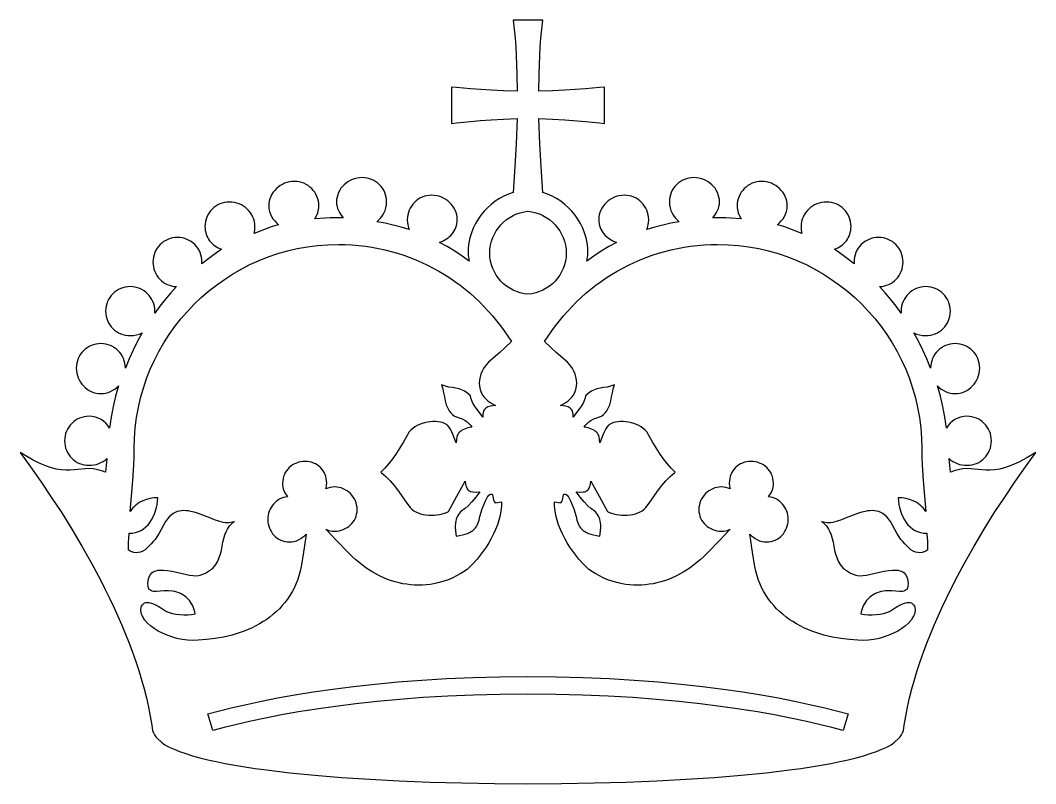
# Model space of a CAD drawing. Header units: millimetres. Extents: x 0 to 2.22, y 0.26 to 1.93.
import ezdxf

# ---------------------------------------------------------------- set-up
doc = ezdxf.new("R2010")
doc.units = ezdxf.units.MM

msp = doc.modelspace()

# ---------------------------------------------------------------- linework, layer by layer
at = {"flags": 128}
for points in [[(1.078819, 1.934028), (1.081034, 1.914787), (1.082863, 1.895333), (1.084339, 1.875755), (1.085493, 1.856144), (1.086956, 1.817182), (1.0875, 1.779167), (1.057657, 1.780086), (1.030348, 1.781319), (0.985023, 1.784193), (0.954913, 1.786724), (0.943403, 1.787847), (0.943403, 1.708333), (0.954977, 1.70976), (0.985195, 1.712954), (1.006197, 1.71478), (1.030541, 1.716528), (1.057789, 1.718025), (1.0875, 1.719097), (1.085335, 1.664123), (1.082576, 1.614056), (1.078819, 1.557639), (1.06837, 1.553887), (1.058298, 1.549348), (1.048645, 1.544061), (1.039451, 1.538065), (1.030758, 1.531397), (1.022606, 1.524095), (1.015037, 1.516198), (1.00809, 1.507745), (1.001808, 1.498772), (0.996231, 1.48932), (0.991399, 1.479424), (0.987355, 1.469125), (0.984138, 1.45846), (0.981789, 1.447468), (0.98035, 1.436186), (0.979861, 1.424653), (0.980137, 1.420255), (0.9808, 1.415894), (0.982292, 1.407292), (0.966671, 1.41835), (0.950786, 1.428997), (0.934508, 1.439034), (0.917708, 1.448264), (0.925637, 1.451453), (0.932947, 1.45563), (0.936328, 1.458067), (0.939504, 1.460726), (0.942457, 1.463597), (0.945172, 1.466672), (0.94763, 1.469942), (0.949816, 1.473398), (0.951711, 1.477033), (0.9533, 1.480836), (0.954565, 1.4848), (0.95549, 1.488916), (0.956057, 1.493176), (0.95625, 1.497569), (0.955949, 1.503083), (0.95507, 1.508435), (0.953644, 1.513599), (0.951705, 1.518547), (0.949285, 1.523253), (0.946417, 1.52769), (0.943135, 1.531832), (0.93947, 1.535651), (0.935457, 1.539121), (0.931127, 1.542215), (0.926514, 1.544907), (0.92165, 1.547169), (0.916569, 1.548975), (0.911303, 1.550298), (0.905885, 1.551112), (0.900347, 1.551389), (0.894837, 1.551112), (0.889496, 1.550298), (0.88435, 1.548975), (0.879424, 1.547169), (0.874744, 1.544907), (0.870336, 1.542215), (0.866226, 1.539121), (0.862439, 1.535651), (0.859002, 1.531832), (0.855939, 1.52769), (0.853276, 1.523253), (0.851041, 1.518547), (0.849257, 1.513599), (0.847951, 1.508435), (0.847148, 1.503083), (0.846875, 1.497569), (0.847145, 1.491969), (0.847943, 1.486425), (0.849248, 1.481071), (0.851042, 1.476042), (0.833671, 1.481448), (0.816141, 1.486009), (0.798352, 1.489926), (0.780208, 1.493403), (0.78485, 1.497518), (0.789033, 1.502046), (0.792708, 1.506961), (0.795826, 1.512238), (0.798338, 1.517851), (0.800193, 1.523776), (0.801342, 1.529987), (0.801736, 1.536458), (0.801459, 1.541968), (0.800645, 1.547309), (0.799322, 1.552456), (0.797516, 1.557382), (0.795254, 1.562061), (0.792563, 1.566469), (0.789468, 1.57058), (0.785998, 1.574366), (0.782179, 1.577804), (0.778038, 1.580867), (0.7736, 1.583529), (0.768894, 1.585765), (0.763946, 1.587549), (0.758783, 1.588855), (0.753431, 1.589657), (0.747917, 1.589931), (0.742379, 1.589657), (0.736961, 1.588855), (0.731695, 1.587549), (0.726613, 1.585765), (0.72175, 1.583529), (0.717137, 1.580867), (0.712807, 1.577804), (0.708793, 1.574366), (0.705129, 1.57058), (0.701847, 1.566469), (0.698979, 1.562061), (0.696559, 1.557382), (0.69462, 1.552456), (0.693194, 1.547309), (0.692314, 1.541968), (0.692014, 1.536458), (0.692313, 1.531576), (0.693171, 1.526872), (0.694533, 1.522342), (0.696344, 1.517979), (0.698546, 1.513778), (0.701084, 1.509732), (0.706944, 1.502083), (0.689931, 1.502083), (0.678378, 1.501905), (0.667174, 1.501405), (0.644792, 1.499653), (0.648246, 1.506039), (0.650997, 1.512913), (0.652815, 1.520188), (0.653303, 1.523949), (0.653472, 1.527778), (0.653195, 1.533292), (0.652382, 1.538644), (0.651058, 1.543807), (0.649252, 1.548755), (0.64699, 1.553461), (0.644299, 1.557899), (0.641204, 1.56204), (0.637734, 1.565859), (0.633915, 1.569329), (0.629774, 1.572424), (0.625336, 1.575115), (0.62063, 1.577377), (0.615682, 1.579183), (0.610519, 1.580507), (0.605167, 1.58132), (0.599653, 1.581597), (0.594115, 1.58132), (0.588697, 1.580507), (0.583431, 1.579183), (0.57835, 1.577377), (0.573486, 1.575115), (0.568873, 1.572424), (0.564543, 1.569329), (0.56053, 1.565859), (0.556865, 1.56204), (0.553583, 1.557899), (0.550715, 1.553461), (0.548295, 1.548755), (0.546356, 1.543807), (0.54493, 1.538644), (0.544051, 1.533292), (0.54375, 1.527778), (0.544167, 1.521639), (0.545372, 1.515733), (0.547295, 1.510089), (0.549868, 1.504734), (0.553022, 1.4997), (0.556688, 1.495014), (0.560796, 1.490706), (0.565278, 1.486806), (0.551554, 1.482724), (0.537988, 1.478028), (0.511458, 1.467708), (0.513042, 1.475007), (0.513542, 1.482639), (0.513241, 1.488153), (0.512362, 1.493505), (0.510936, 1.498668), (0.508996, 1.503617), (0.506576, 1.508323), (0.503709, 1.51276), (0.500427, 1.516901), (0.496762, 1.52072), (0.492749, 1.524191), (0.488419, 1.527285), (0.483806, 1.529976), (0.478942, 1.532238), (0.473861, 1.534045), (0.468594, 1.535368), (0.463176, 1.536181), (0.457639, 1.536458), (0.452129, 1.536181), (0.446788, 1.535368), (0.441641, 1.534045), (0.436715, 1.532238), (0.432036, 1.529976), (0.427628, 1.527285), (0.423518, 1.524191), (0.419731, 1.52072), (0.416293, 1.516901), (0.41323, 1.51276), (0.410568, 1.508323), (0.408332, 1.503617), (0.406548, 1.498668), (0.405242, 1.493505), (0.40444, 1.488153), (0.404167, 1.482639), (0.404342, 1.478241), (0.404859, 1.473971), (0.405705, 1.469838), (0.406867, 1.465851), (0.408331, 1.462022), (0.410085, 1.458358), (0.412114, 1.45487), (0.414406, 1.451568), (0.416948, 1.448461), (0.419727, 1.445558), (0.422728, 1.44287), (0.42594, 1.440406), (0.429349, 1.438177), (0.432941, 1.43619), (0.436705, 1.434457), (0.440625, 1.432986), (0.429442, 1.425577), (0.418665, 1.417618), (0.397569, 1.401042), (0.397569, 1.405208), (0.397292, 1.410722), (0.396479, 1.416074), (0.395156, 1.421238), (0.39335, 1.426186), (0.391087, 1.430892), (0.388396, 1.435329), (0.385302, 1.439471), (0.381832, 1.44329), (0.378012, 1.44676), (0.373871, 1.449854), (0.369434, 1.452546), (0.364728, 1.454808), (0.35978, 1.456614), (0.354616, 1.457937), (0.349264, 1.458751), (0.34375, 1.459028), (0.33824, 1.458751), (0.332899, 1.457937), (0.327753, 1.456614), (0.322827, 1.454808), (0.318147, 1.452546), (0.313739, 1.449854), (0.309629, 1.44676), (0.305842, 1.44329), (0.302404, 1.439471), (0.299341, 1.435329), (0.296679, 1.430892), (0.294443, 1.426186), (0.29266, 1.421238), (0.291353, 1.416074), (0.290551, 1.410722), (0.290278, 1.405208), (0.290539, 1.399826), (0.291305, 1.394595), (0.292553, 1.389542), (0.294258, 1.384692), (0.296397, 1.380068), (0.298946, 1.375698), (0.30188, 1.371605), (0.305175, 1.367814), (0.308808, 1.364351), (0.312754, 1.361241), (0.31699, 1.358509), (0.321491, 1.356179), (0.326233, 1.354277), (0.331192, 1.352828), (0.336345, 1.351857), (0.341667, 1.351389), (0.329083, 1.337577), (0.317071, 1.323328), (0.305551, 1.308613), (0.294444, 1.293403), (0.294444, 1.297917), (0.294167, 1.303427), (0.293354, 1.308768), (0.292031, 1.313914), (0.290225, 1.31884), (0.287962, 1.32352), (0.285271, 1.327928), (0.282177, 1.332038), (0.278707, 1.335825), (0.274887, 1.339262), (0.270746, 1.342325), (0.266309, 1.344987), (0.261603, 1.347223), (0.256655, 1.349007), (0.251491, 1.350313), (0.246139, 1.351116), (0.240625, 1.351389), (0.235111, 1.351116), (0.229759, 1.350313), (0.224595, 1.349007), (0.219647, 1.347223), (0.214941, 1.344987), (0.210504, 1.342325), (0.206363, 1.339262), (0.202543, 1.335825), (0.199073, 1.332038), (0.195979, 1.327928), (0.193288, 1.32352), (0.191025, 1.31884), (0.189219, 1.313914), (0.187896, 1.308768), (0.187083, 1.303427), (0.186806, 1.297917), (0.187083, 1.292403), (0.187896, 1.287051), (0.189219, 1.281887), (0.191025, 1.276939), (0.193288, 1.272233), (0.195979, 1.267796), (0.199073, 1.263654), (0.202543, 1.259835), (0.206363, 1.256365), (0.210504, 1.253271), (0.214941, 1.250579), (0.219647, 1.248317), (0.224595, 1.246511), (0.229759, 1.245188), (0.235111, 1.244374), (0.240625, 1.244097), (0.247516, 1.244505), (0.254266, 1.245707), (0.260705, 1.247666), (0.266667, 1.250347), (0.256385, 1.231692), (0.246858, 1.212707), (0.238034, 1.193271), (0.229861, 1.173264), (0.229588, 1.178774), (0.228785, 1.184115), (0.227479, 1.189261), (0.225696, 1.194187), (0.22346, 1.198867), (0.220797, 1.203275), (0.217735, 1.207385), (0.214297, 1.211172), (0.21051, 1.21461), (0.2064, 1.217672), (0.201992, 1.220335), (0.197312, 1.222571), (0.192386, 1.224354), (0.18724, 1.22566), (0.181899, 1.226463), (0.176389, 1.226736), (0.170875, 1.226463), (0.165523, 1.22566), (0.160359, 1.224354), (0.155411, 1.222571), (0.150705, 1.220335), (0.146268, 1.217672), (0.142126, 1.21461), (0.138307, 1.211172), (0.134837, 1.207385), (0.131743, 1.203275), (0.129051, 1.198867), (0.126789, 1.194187), (0.124983, 1.189261), (0.12366, 1.184115), (0.122847, 1.178774), (0.122569, 1.173264), (0.122847, 1.167727), (0.12366, 1.162308), (0.124983, 1.157042), (0.126789, 1.151961), (0.129051, 1.147097), (0.131743, 1.142484), (0.134837, 1.138154), (0.138307, 1.134141), (0.142126, 1.130476), (0.146268, 1.127194), (0.150705, 1.124326), (0.155411, 1.121906), (0.160359, 1.119967), (0.165523, 1.118541), (0.170875, 1.117662), (0.176389, 1.117361), (0.181922, 1.117672), (0.187327, 1.118578), (0.192567, 1.120042), (0.197602, 1.122024), (0.202395, 1.124487), (0.206906, 1.127392), (0.211098, 1.130701), (0.214931, 1.134375), (0.208658, 1.111817), (0.203427, 1.088908), (0.199087, 1.065643), (0.195486, 1.042014), (0.191643, 1.047548), (0.187203, 1.052538), (0.182207, 1.056925), (0.176698, 1.060648), (0.170716, 1.063647), (0.164303, 1.065863), (0.157499, 1.067237), (0.150347, 1.067708), (0.144837, 1.067435), (0.139496, 1.066633), (0.13435, 1.065327), (0.129424, 1.063543), (0.124744, 1.061307), (0.120336, 1.058645), (0.116226, 1.055582), (0.112439, 1.052144), (0.109002, 1.048357), (0.105939, 1.044247), (0.103276, 1.039839), (0.101041, 1.03516), (0.099257, 1.030234), (0.097951, 1.025087), (0.097148, 1.019746), (0.096875, 1.014236), (0.097148, 1.008722), (0.097951, 1.00337), (0.099257, 0.998207), (0.101041, 0.993258), (0.103276, 0.988552), (0.105939, 0.984115), (0.109002, 0.979974), (0.112439, 0.976155), (0.116226, 0.972684), (0.120336, 0.96959), (0.124744, 0.966899), (0.129424, 0.964637), (0.13435, 0.96283), (0.139496, 0.961507), (0.144837, 0.960694), (0.150347, 0.960417), (0.155895, 0.96066), (0.16134, 0.961384), (0.166635, 0.962581), (0.171734, 0.964241), (0.176591, 0.966357), (0.181158, 0.968919), (0.185388, 0.971918), (0.189236, 0.975347), (0.188026, 0.960035), (0.186806, 0.945139), (0.183748, 0.946448), (0.180556, 0.947569), (0.169989, 0.950701), (0.160307, 0.952458), (0.151298, 0.953118), (0.142754, 0.952958), (0.126217, 0.951291), (0.117805, 0.950339), (0.109017, 0.949679), (0.099644, 0.949587), (0.089475, 0.950342), (0.078301, 0.95222), (0.065911, 0.955501), (0.059195, 0.957754), (0.052096, 0.960461), (0.044588, 0.963658), (0.036646, 0.967378), (0.028242, 0.971658), (0.01935, 0.97653), (0, 0.988194), (0.022464, 0.95709), (0.045156, 0.924662), (0.0679, 0.891018), (0.090517, 0.856266), (0.112833, 0.820513), (0.134669, 0.783867), (0.15585, 0.746436), (0.1762, 0.708328), (0.186007, 0.689054), (0.19554, 0.669651), (0.204777, 0.650132), (0.213696, 0.630511), (0.222274, 0.610802), (0.230489, 0.591018), (0.23832, 0.571172), (0.245744, 0.551278), (0.25274, 0.53135), (0.259284, 0.511401), (0.265356, 0.491443), (0.270932, 0.471492), (0.275992, 0.45156), (0.280512, 0.43166), (0.284471, 0.411807), (0.287847, 0.392014), (0.288294, 0.385864), (0.289493, 0.380391), (0.291377, 0.375465), (0.293878, 0.370957), (0.296928, 0.366737), (0.300457, 0.362676), (0.308681, 0.354514), (0.316473, 0.349255), (0.325733, 0.344133), (0.336425, 0.339149), (0.348514, 0.334306), (0.361964, 0.329607), (0.376742, 0.325051), (0.39281, 0.320643), (0.410135, 0.316383), (0.42868, 0.312274), (0.448411, 0.308317), (0.469292, 0.304515), (0.491288, 0.30087), (0.514364, 0.297383), (0.538485, 0.294057), (0.589719, 0.287894), (0.644708, 0.282397), (0.703172, 0.277582), (0.764827, 0.273464), (0.829391, 0.270059), (0.896584, 0.267383), (0.966123, 0.265452), (1.037726, 0.264282), (1.111111, 0.263889), (1.184496, 0.264282), (1.256099, 0.265452), (1.325638, 0.267383), (1.392831, 0.270059), (1.457396, 0.273464), (1.519051, 0.277582), (1.577514, 0.282397), (1.632503, 0.287894), (1.683738, 0.294057), (1.707858, 0.297383), (1.730934, 0.30087), (1.75293, 0.304515), (1.773812, 0.308317), (1.793542, 0.312274), (1.812088, 0.316383), (1.829412, 0.320643), (1.845481, 0.325051), (1.860258, 0.329607), (1.873709, 0.334306), (1.885798, 0.339149), (1.89649, 0.344133), (1.905749, 0.349255), (1.913542, 0.354514), (1.921766, 0.362676), (1.925295, 0.366737), (1.928344, 0.370957), (1.930845, 0.375465), (1.932729, 0.380391), (1.933929, 0.385864), (1.934375, 0.392014), (1.937751, 0.411807), (1.94171, 0.43166), (1.94623, 0.45156), (1.95129, 0.471492), (1.956867, 0.491443), (1.962938, 0.511401), (1.969483, 0.53135), (1.976478, 0.551278), (1.983902, 0.571172), (1.991733, 0.591018), (1.999949, 0.610802), (2.008527, 0.630511), (2.017445, 0.650132), (2.026682, 0.669651), (2.046023, 0.708328), (2.066372, 0.746436), (2.087553, 0.783867), (2.10939, 0.820513), (2.131705, 0.856266), (2.154323, 0.891018), (2.177066, 0.924662), (2.199758, 0.95709), (2.222222, 0.988194), (2.202872, 0.97653), (2.185576, 0.967378), (2.170126, 0.960461), (2.156311, 0.955501), (2.143921, 0.95222), (2.132747, 0.950342), (2.122578, 0.949587), (2.113205, 0.949679), (2.096005, 0.951291), (2.087759, 0.952257), (2.079468, 0.952958), (2.070924, 0.953118), (2.061915, 0.952458), (2.052233, 0.950701), (2.047073, 0.949324), (2.041667, 0.947569), (2.038474, 0.946448), (2.035417, 0.945139), (2.034196, 0.960035), (2.032986, 0.975347), (2.036834, 0.971918), (2.041064, 0.968919), (2.045631, 0.966357), (2.050488, 0.964241), (2.055587, 0.962581), (2.060883, 0.961384), (2.066327, 0.96066), (2.071875, 0.960417), (2.077385, 0.960694), (2.082726, 0.961507), (2.087872, 0.96283), (2.092798, 0.964637), (2.097478, 0.966899), (2.101886, 0.96959), (2.105996, 0.972684), (2.109783, 0.976155), (2.113221, 0.979974), (2.116284, 0.984115), (2.118946, 0.988552), (2.121182, 0.993258), (2.122965, 0.998207), (2.124272, 1.00337), (2.125074, 1.008722), (2.125347, 1.014236), (2.125074, 1.019746), (2.124272, 1.025087), (2.122965, 1.030234), (2.121182, 1.03516), (2.118946, 1.039839), (2.116284, 1.044247), (2.113221, 1.048357), (2.109783, 1.052144), (2.105996, 1.055582), (2.101886, 1.058645), (2.097478, 1.061307), (2.092798, 1.063543), (2.087872, 1.065327), (2.082726, 1.066633), (2.077385, 1.067435), (2.071875, 1.067708), (2.064723, 1.067237), (2.05792, 1.065863), (2.051506, 1.063647), (2.045524, 1.060648), (2.040015, 1.056925), (2.03502, 1.052538), (2.030579, 1.047548), (2.026736, 1.042014), (2.023135, 1.065643), (2.018795, 1.088908), (2.013564, 1.111817), (2.007292, 1.134375), (2.011124, 1.130701), (2.015316, 1.127392), (2.019827, 1.124487), (2.02462, 1.122024), (2.029655, 1.120042), (2.034895, 1.118578), (2.040301, 1.117672), (2.045833, 1.117361), (2.051347, 1.117662), (2.056699, 1.118541), (2.061863, 1.119967), (2.066811, 1.121906), (2.071517, 1.124326), (2.075954, 1.127194), (2.080096, 1.130476), (2.083915, 1.134141), (2.087385, 1.138154), (2.090479, 1.142484), (2.093171, 1.147097), (2.095433, 1.151961), (2.097239, 1.157042), (2.098562, 1.162308), (2.099376, 1.167727), (2.099653, 1.173264), (2.099376, 1.178774), (2.098562, 1.184115), (2.097239, 1.189261), (2.095433, 1.194187), (2.093171, 1.198867), (2.090479, 1.203275), (2.087385, 1.207385), (2.083915, 1.211172), (2.080096, 1.21461), (2.075954, 1.217672), (2.071517, 1.220335), (2.066811, 1.222571), (2.061863, 1.224354), (2.056699, 1.22566), (2.051347, 1.226463), (2.045833, 1.226736), (2.040323, 1.226463), (2.034982, 1.22566), (2.029836, 1.224354), (2.02491, 1.222571), (2.02023, 1.220335), (2.015822, 1.217672), (2.011712, 1.21461), (2.007925, 1.211172), (2.004488, 1.207385), (2.001425, 1.203275), (1.998763, 1.198867), (1.996527, 1.194187), (1.994743, 1.189261), (1.993437, 1.184115), (1.992634, 1.178774), (1.992361, 1.173264), (1.984188, 1.193271), (1.975365, 1.212707), (1.965838, 1.231692), (1.955556, 1.250347), (1.961517, 1.247666), (1.967957, 1.245707), (1.974706, 1.244505), (1.981597, 1.244097), (1.987111, 1.244374), (1.992463, 1.245188), (1.997627, 1.246511), (2.002575, 1.248317), (2.007281, 1.250579), (2.011718, 1.253271), (2.01586, 1.256365), (2.019679, 1.259835), (2.023149, 1.263654), (2.026243, 1.267796), (2.028935, 1.272233), (2.031197, 1.276939), (2.033003, 1.281887), (2.034326, 1.287051), (2.03514, 1.292403), (2.035417, 1.297917), (2.03514, 1.303427), (2.034326, 1.308768), (2.033003, 1.313914), (2.031197, 1.31884), (2.028935, 1.32352), (2.026243, 1.327928), (2.023149, 1.332038), (2.019679, 1.335825), (2.01586, 1.339262), (2.011718, 1.342325), (2.007281, 1.344987), (2.002575, 1.347223), (1.997627, 1.349007), (1.992463, 1.350313), (1.987111, 1.351116), (1.981597, 1.351389), (1.976083, 1.351116), (1.970731, 1.350313), (1.965568, 1.349007), (1.96062, 1.347223), (1.955914, 1.344987), (1.951476, 1.342325), (1.947335, 1.339262), (1.943516, 1.335825), (1.940046, 1.332038), (1.936951, 1.327928), (1.93426, 1.32352), (1.931998, 1.31884), (1.930192, 1.313914), (1.928868, 1.308768), (1.928055, 1.303427), (1.927778, 1.297917), (1.927778, 1.293403), (1.916671, 1.308613), (1.905151, 1.323328), (1.893139, 1.337577), (1.880556, 1.351389), (1.885877, 1.351857), (1.89103, 1.352828), (1.895989, 1.354277), (1.900732, 1.356179), (1.905232, 1.358509), (1.909468, 1.361241), (1.913414, 1.364351), (1.917047, 1.367814), (1.920342, 1.371605), (1.923276, 1.375698), (1.925825, 1.380068), (1.927964, 1.384692), (1.929669, 1.389542), (1.930917, 1.394595), (1.931684, 1.399826), (1.931944, 1.405208), (1.931671, 1.410722), (1.930869, 1.416074), (1.929563, 1.421238), (1.927779, 1.426186), (1.925543, 1.430892), (1.922881, 1.435329), (1.919818, 1.439471), (1.91638, 1.44329), (1.912593, 1.44676), (1.908483, 1.449854), (1.904075, 1.452546), (1.899396, 1.454808), (1.89447, 1.456614), (1.889323, 1.457937), (1.883982, 1.458751), (1.878472, 1.459028), (1.872958, 1.458751), (1.867606, 1.457937), (1.862443, 1.456614), (1.857495, 1.454808), (1.852789, 1.452546), (1.848351, 1.449854), (1.84421, 1.44676), (1.840391, 1.44329), (1.836921, 1.439471), (1.833826, 1.435329), (1.831135, 1.430892), (1.828873, 1.426186), (1.827067, 1.421238), (1.825743, 1.416074), (1.82493, 1.410722), (1.824653, 1.405208), (1.824653, 1.401042), (1.803557, 1.417618), (1.79278, 1.425577), (1.781597, 1.432986), (1.785518, 1.434457), (1.789281, 1.43619), (1.792873, 1.438177), (1.796282, 1.440406), (1.799494, 1.44287), (1.802496, 1.445558), (1.805274, 1.448461), (1.807816, 1.451568), (1.810108, 1.45487), (1.812138, 1.458358), (1.813891, 1.462022), (1.815355, 1.465851), (1.816517, 1.469838), (1.817363, 1.473971), (1.81788, 1.478241), (1.818056, 1.482639), (1.817782, 1.488153), (1.81698, 1.493505), (1.815674, 1.498668), (1.81389, 1.503617), (1.811654, 1.508323), (1.808992, 1.51276), (1.805929, 1.516901), (1.802491, 1.52072), (1.798705, 1.524191), (1.794594, 1.527285), (1.790186, 1.529976), (1.785507, 1.532238), (1.780581, 1.534045), (1.775434, 1.535368), (1.770093, 1.536181), (1.764583, 1.536458), (1.759046, 1.536181), (1.753628, 1.535368), (1.748362, 1.534045), (1.74328, 1.532238), (1.738416, 1.529976), (1.733803, 1.527285), (1.729474, 1.524191), (1.72546, 1.52072), (1.721796, 1.516901), (1.718513, 1.51276), (1.715646, 1.508323), (1.713226, 1.503617), (1.711287, 1.498668), (1.709861, 1.493505), (1.708981, 1.488153), (1.708681, 1.482639), (1.709181, 1.475007), (1.709829, 1.471303), (1.710764, 1.467708), (1.684234, 1.478028), (1.670668, 1.482724), (1.656944, 1.486806), (1.661426, 1.490706), (1.665535, 1.495014), (1.6692, 1.4997), (1.672354, 1.504734), (1.674927, 1.510089), (1.676851, 1.515733), (1.678055, 1.521639), (1.678472, 1.527778), (1.678172, 1.533292), (1.677292, 1.538644), (1.675866, 1.543807), (1.673927, 1.548755), (1.671507, 1.553461), (1.668639, 1.557899), (1.665357, 1.56204), (1.661693, 1.565859), (1.657679, 1.569329), (1.653349, 1.572424), (1.648736, 1.575115), (1.643873, 1.577377), (1.638791, 1.579183), (1.633525, 1.580507), (1.628107, 1.58132), (1.622569, 1.581597), (1.617056, 1.58132), (1.611703, 1.580507), (1.60654, 1.579183), (1.601592, 1.577377), (1.596886, 1.575115), (1.592449, 1.572424), (1.588307, 1.569329), (1.584488, 1.565859), (1.581018, 1.56204), (1.577924, 1.557899), (1.575232, 1.553461), (1.57297, 1.548755), (1.571164, 1.543807), (1.569841, 1.538644), (1.569027, 1.533292), (1.56875, 1.527778), (1.568919, 1.523949), (1.569407, 1.520188), (1.571226, 1.512913), (1.573977, 1.506039), (1.577431, 1.499653), (1.555049, 1.501405), (1.543845, 1.501905), (1.532292, 1.502083), (1.515278, 1.502083), (1.521138, 1.509732), (1.523676, 1.513778), (1.525878, 1.517979), (1.527689, 1.522342), (1.529051, 1.526872), (1.52991, 1.531576), (1.530208, 1.536458), (1.529908, 1.541968), (1.529028, 1.547309), (1.527602, 1.552456), (1.525663, 1.557382), (1.523243, 1.562061), (1.520376, 1.566469), (1.517093, 1.57058), (1.513429, 1.574366), (1.509415, 1.577804), (1.505086, 1.580867), (1.500472, 1.583529), (1.495609, 1.585765), (1.490527, 1.587549), (1.485261, 1.588855), (1.479843, 1.589657), (1.474306, 1.589931), (1.468792, 1.589657), (1.46344, 1.588855), (1.458276, 1.587549), (1.453328, 1.585765), (1.448622, 1.583529), (1.444185, 1.580867), (1.440043, 1.577804), (1.436224, 1.574366), (1.432754, 1.57058), (1.42966, 1.566469), (1.426968, 1.562061), (1.424706, 1.557382), (1.4229, 1.552456), (1.421577, 1.547309), (1.420763, 1.541968), (1.420486, 1.536458), (1.42088, 1.529987), (1.42203, 1.523776), (1.423885, 1.517851), (1.426396, 1.512238), (1.429514, 1.506961), (1.433189, 1.502046), (1.437372, 1.497518), (1.442014, 1.493403), (1.42387, 1.489926), (1.406082, 1.486009), (1.388551, 1.481448), (1.371181, 1.476042), (1.372974, 1.481071), (1.37428, 1.486425), (1.375077, 1.491969), (1.375347, 1.497569), (1.375074, 1.503083), (1.374272, 1.508435), (1.372965, 1.513599), (1.371182, 1.518547), (1.368946, 1.523253), (1.366284, 1.52769), (1.363221, 1.531832), (1.359783, 1.535651), (1.355996, 1.539121), (1.351886, 1.542215), (1.347478, 1.544907), (1.342798, 1.547169), (1.337872, 1.548975), (1.332726, 1.550298), (1.327385, 1.551112), (1.321875, 1.551389), (1.316338, 1.551112), (1.310919, 1.550298), (1.305653, 1.548975), (1.300572, 1.547169), (1.295708, 1.544907), (1.291095, 1.542215), (1.286765, 1.539121), (1.282752, 1.535651), (1.279087, 1.531832), (1.275805, 1.52769), (1.272937, 1.523253), (1.270518, 1.518547), (1.268578, 1.513599), (1.267152, 1.508435), (1.266273, 1.503083), (1.265972, 1.497569), (1.266165, 1.493176), (1.266732, 1.488916), (1.267657, 1.4848), (1.268922, 1.480836), (1.270511, 1.477033), (1.272407, 1.473398), (1.274592, 1.469942), (1.27705, 1.466672), (1.279765, 1.463597), (1.282718, 1.460726), (1.289275, 1.45563), (1.296585, 1.451453), (1.304514, 1.448264), (1.287714, 1.439034), (1.271436, 1.428997), (1.255551, 1.41835), (1.239931, 1.407292), (1.241422, 1.415894), (1.242085, 1.420255), (1.242361, 1.424653), (1.241872, 1.436186), (1.240433, 1.447468), (1.238085, 1.45846), (1.234868, 1.469125), (1.230823, 1.479424), (1.225991, 1.48932), (1.220414, 1.498772), (1.214132, 1.507745), (1.207186, 1.516198), (1.199616, 1.524095), (1.191464, 1.531397), (1.182771, 1.538065), (1.173578, 1.544061), (1.163924, 1.549348), (1.153853, 1.553887), (1.143403, 1.557639), (1.139646, 1.614056), (1.136887, 1.664123), (1.134722, 1.719097), (1.164434, 1.718025), (1.191681, 1.716528), (1.237027, 1.712954), (1.267245, 1.70976), (1.278819, 1.708333), (1.278819, 1.787847), (1.26731, 1.786724), (1.237199, 1.784193), (1.191875, 1.781319), (1.164565, 1.780086), (1.134722, 1.779167), (1.135266, 1.817182), (1.136729, 1.856144), (1.137883, 1.875755), (1.139359, 1.895333), (1.141189, 1.914787), (1.143403, 1.934028), (1.111111, 1.934028), (1.078819, 1.934028)], [(1.111111, 1.516319), (1.119748, 1.515083), (1.128117, 1.513065), (1.136178, 1.510306), (1.143891, 1.506844), (1.151217, 1.502718), (1.158114, 1.497967), (1.164544, 1.49263), (1.170467, 1.486747), (1.175842, 1.480354), (1.18063, 1.473493), (1.184791, 1.466202), (1.188285, 1.458519), (1.191072, 1.450483), (1.193112, 1.442135), (1.194365, 1.433512), (1.194792, 1.424653), (1.194365, 1.415811), (1.193112, 1.407236), (1.191072, 1.398963), (1.188285, 1.391027), (1.184791, 1.383462), (1.18063, 1.376303), (1.175842, 1.369586), (1.170467, 1.363344), (1.164544, 1.357613), (1.158114, 1.352427), (1.151217, 1.347822), (1.143891, 1.343832), (1.136178, 1.340493), (1.128117, 1.337838), (1.119748, 1.335903), (1.111111, 1.334722), (1.102474, 1.335903), (1.094105, 1.337838), (1.086044, 1.340493), (1.078331, 1.343832), (1.071006, 1.347822), (1.064108, 1.352427), (1.057678, 1.357613), (1.051755, 1.363344), (1.04638, 1.369586), (1.041592, 1.376303), (1.037431, 1.383462), (1.033937, 1.391027), (1.03115, 1.398963), (1.02911, 1.407236), (1.027857, 1.415811), (1.027431, 1.424653), (1.027857, 1.433512), (1.02911, 1.442135), (1.03115, 1.450483), (1.033937, 1.458519), (1.037431, 1.466202), (1.041592, 1.473493), (1.04638, 1.480354), (1.051755, 1.486747), (1.057678, 1.49263), (1.064108, 1.497967), (1.071006, 1.502718), (1.078331, 1.506844), (1.086044, 1.510306), (1.094105, 1.513065), (1.102474, 1.515083), (1.111111, 1.516319)], [(0.696181, 1.44375), (0.711131, 1.4435), (0.725956, 1.442757), (0.740646, 1.441528), (0.755195, 1.439821), (0.769595, 1.437645), (0.783838, 1.435008), (0.797917, 1.431918), (0.811825, 1.428383), (0.825553, 1.424411), (0.839095, 1.42001), (0.852443, 1.415189), (0.86559, 1.409956), (0.878527, 1.404319), (0.891248, 1.398285), (0.903745, 1.391864), (0.91601, 1.385063), (0.928037, 1.37789), (0.939817, 1.370354), (0.951343, 1.362462), (0.962607, 1.354224), (0.973602, 1.345646), (0.984321, 1.336738), (0.994756, 1.327507), (1.004899, 1.317961), (1.014744, 1.308109), (1.024282, 1.297959), (1.033505, 1.287518), (1.042408, 1.276796), (1.050981, 1.2658), (1.059218, 1.254538), (1.067111, 1.243019), (1.074653, 1.23125), (1.061934, 1.219033), (1.049264, 1.207441), (1.025, 1.186111), (1.020942, 1.182064), (1.017127, 1.177361), (1.013646, 1.172089), (1.01059, 1.166335), (1.00805, 1.160186), (1.006118, 1.153728), (1.004885, 1.147049), (1.004441, 1.140236), (1.004879, 1.133375), (1.006289, 1.126554), (1.008762, 1.119859), (1.012391, 1.113377), (1.014666, 1.110243), (1.017265, 1.107195), (1.020198, 1.104244), (1.023477, 1.1014), (1.027113, 1.098675), (1.031118, 1.096079), (1.035502, 1.093624), (1.040278, 1.091319), (1.033816, 1.090635), (1.028116, 1.089609), (1.023216, 1.088053), (1.019158, 1.085774), (1.017457, 1.084305), (1.015982, 1.082583), (1.014738, 1.080585), (1.013729, 1.078288), (1.012961, 1.075667), (1.012439, 1.072699), (1.012153, 1.065625), (1.008518, 1.071196), (1.004803, 1.076037), (0.997384, 1.085179), (0.993807, 1.090304), (0.990405, 1.09635), (0.987239, 1.103726), (0.984375, 1.112847), (0.980097, 1.116829), (0.975968, 1.120112), (0.971966, 1.122775), (0.96807, 1.124896), (0.96426, 1.126552), (0.960513, 1.127823), (0.953125, 1.129517), (0.945737, 1.130604), (0.93818, 1.131707), (0.930282, 1.13345), (0.926153, 1.134757), (0.921875, 1.136458), (0.924664, 1.127773), (0.926533, 1.118964), (0.928046, 1.110107), (0.929766, 1.101276), (0.932257, 1.092546), (0.933968, 1.088242), (0.936084, 1.083992), (0.938674, 1.079804), (0.94181, 1.075687), (0.945562, 1.071653), (0.95, 1.067708), (0.956782, 1.065993), (0.962872, 1.063927), (0.968334, 1.061511), (0.973234, 1.058741), (0.97764, 1.055617), (0.981615, 1.052136), (0.985227, 1.048297), (0.988542, 1.044097), (0.97935, 1.042163), (0.971776, 1.039627), (0.968561, 1.038121), (0.96571, 1.036452), (0.963208, 1.034614), (0.961042, 1.032602), (0.959198, 1.030413), (0.957663, 1.028041), (0.956423, 1.025482), (0.955464, 1.022732), (0.954335, 1.016638), (0.954167, 1.009722), (0.950615, 1.019404), (0.946095, 1.029927), (0.943517, 1.035122), (0.940751, 1.04007), (0.937813, 1.044617), (0.934722, 1.048611), (0.930114, 1.051186), (0.925128, 1.053226), (0.919828, 1.054746), (0.914276, 1.055759), (0.908536, 1.056279), (0.902671, 1.056319), (0.896745, 1.055892), (0.890819, 1.055014), (0.884959, 1.053696), (0.879225, 1.051954), (0.873683, 1.0498), (0.868394, 1.047248), (0.863423, 1.044312), (0.858831, 1.041005), (0.854683, 1.037341), (0.851042, 1.033333), (0.838133, 1.010537), (0.830923, 0.998724), (0.823262, 0.986955), (0.815189, 0.975471), (0.806743, 0.964513), (0.797963, 0.954322), (0.788889, 0.945139), (0.794706, 0.940486), (0.800085, 0.935767), (0.809701, 0.926169), (0.818075, 0.916421), (0.825543, 0.906597), (0.839117, 0.887026), (0.845898, 0.877428), (0.853125, 0.868056), (0.856739, 0.864385), (0.860931, 0.861207), (0.865624, 0.858504), (0.870741, 0.856262), (0.876204, 0.854463), (0.881937, 0.853092), (0.887863, 0.852133), (0.893905, 0.851569), (0.899985, 0.851385), (0.906026, 0.851565), (0.911952, 0.852092), (0.917686, 0.85295), (0.923149, 0.854124), (0.928267, 0.855596), (0.93296, 0.857352), (0.937153, 0.859375), (0.955382, 0.892708), (0.973611, 0.926042), (0.974502, 0.918925), (0.975924, 0.913196), (0.976892, 0.910821), (0.978061, 0.908757), (0.979454, 0.906989), (0.981095, 0.905507), (0.983007, 0.904298), (0.985213, 0.903349), (0.990597, 0.902182), (0.997433, 0.901909), (1.005903, 0.902431), (0.996814, 0.890766), (0.987997, 0.880372), (0.980059, 0.871806), (0.973611, 0.865625), (0.969945, 0.863437), (0.966641, 0.86105), (0.963692, 0.85846), (0.961089, 0.855667), (0.958825, 0.852668), (0.956892, 0.849462), (0.955284, 0.846046), (0.953993, 0.842418), (0.953011, 0.838578), (0.952331, 0.834522), (0.951845, 0.825756), (0.952477, 0.816106), (0.954167, 0.805556), (0.961236, 0.806736), (0.967598, 0.808112), (0.973295, 0.809684), (0.978368, 0.811455), (0.982859, 0.813424), (0.986811, 0.815595), (0.990265, 0.817967), (0.993264, 0.820542), (0.995849, 0.823321), (0.998063, 0.826306), (0.999948, 0.829499), (1.001546, 0.832899), (1.004047, 0.840331), (1.005903, 0.848611), (1.01102, 0.865058), (1.014299, 0.874145), (1.017917, 0.882727), (1.021769, 0.889997), (1.02375, 0.892887), (1.02575, 0.895144), (1.027757, 0.896669), (1.029756, 0.89736), (1.031735, 0.897115), (1.033681, 0.895833), (1.034837, 0.88913), (1.035951, 0.884295), (1.037227, 0.881086), (1.038866, 0.879259), (1.041073, 0.87857), (1.04405, 0.878777), (1.053125, 0.880903), (1.052859, 0.870965), (1.05177, 0.860907), (1.049907, 0.850774), (1.047321, 0.84061), (1.04406, 0.83046), (1.040173, 0.820369), (1.035711, 0.810383), (1.030722, 0.800547), (1.025256, 0.790905), (1.019362, 0.781502), (1.01309, 0.772384), (1.006488, 0.763596), (0.999607, 0.755182), (0.992495, 0.747188), (0.985202, 0.739659), (0.977778, 0.732639), (0.970131, 0.727428), (0.962357, 0.722657), (0.954466, 0.718321), (0.946468, 0.714417), (0.938373, 0.710942), (0.93019, 0.707893), (0.921931, 0.705265), (0.913606, 0.703057), (0.905224, 0.701264), (0.896795, 0.699883), (0.88833, 0.698911), (0.87984, 0.698344), (0.871333, 0.69818), (0.86282, 0.698414), (0.854312, 0.699044), (0.845818, 0.700066), (0.837348, 0.701477), (0.828913, 0.703273), (0.820524, 0.705451), (0.812188, 0.708008), (0.803918, 0.71094), (0.795724, 0.714244), (0.787614, 0.717917), (0.7796, 0.721955), (0.771692, 0.726356), (0.763899, 0.731115), (0.756232, 0.736229), (0.748701, 0.741695), (0.741316, 0.74751), (0.734087, 0.753671), (0.727025, 0.760173), (0.720139, 0.767014), (0.690401, 0.797646), (0.668403, 0.820486), (0.672996, 0.818704), (0.67775, 0.817398), (0.682692, 0.816594), (0.687847, 0.816319), (0.692832, 0.816555), (0.697686, 0.817247), (0.702382, 0.818376), (0.706895, 0.819921), (0.711198, 0.821862), (0.715264, 0.824178), (0.719068, 0.82685), (0.722583, 0.829858), (0.725783, 0.83318), (0.728642, 0.836796), (0.731133, 0.840687), (0.73323, 0.844831), (0.734907, 0.849209), (0.736137, 0.853801), (0.736894, 0.858585), (0.737153, 0.863542), (0.736894, 0.868526), (0.736137, 0.873387), (0.734907, 0.878098), (0.73323, 0.882632), (0.731133, 0.88696), (0.728642, 0.891056), (0.725783, 0.894892), (0.722583, 0.898441), (0.719068, 0.901675), (0.715264, 0.904567), (0.711198, 0.907089), (0.706895, 0.909214), (0.702382, 0.910914), (0.697686, 0.912163), (0.692832, 0.912932), (0.687847, 0.913194), (0.68285, 0.912817), (0.677807, 0.911813), (0.672923, 0.91037), (0.668403, 0.908681), (0.66983, 0.914984), (0.670305, 0.91828), (0.670486, 0.921528), (0.670251, 0.926489), (0.66956, 0.931284), (0.668432, 0.935892), (0.666889, 0.940293), (0.66495, 0.944463), (0.662635, 0.948383), (0.659964, 0.952031), (0.656958, 0.955385), (0.653637, 0.958425), (0.650022, 0.961128), (0.646131, 0.963475), (0.641986, 0.965442), (0.637607, 0.967009), (0.633013, 0.968155), (0.628225, 0.968858), (0.623264, 0.969097), (0.618279, 0.968858), (0.613425, 0.968155), (0.608729, 0.967009), (0.604216, 0.965442), (0.599913, 0.963475), (0.595847, 0.961128), (0.592043, 0.958425), (0.588528, 0.955385), (0.585328, 0.952031), (0.582469, 0.948383), (0.579978, 0.944463), (0.577881, 0.940293), (0.576204, 0.935892), (0.574974, 0.931284), (0.574217, 0.926489), (0.573958, 0.921528), (0.574136, 0.917216), (0.574664, 0.913087), (0.575533, 0.909132), (0.576736, 0.905342), (0.578265, 0.901709), (0.580111, 0.898225), (0.582266, 0.89488), (0.584722, 0.891667), (0.580176, 0.890993), (0.575794, 0.889883), (0.571594, 0.888362), (0.567594, 0.886453), (0.563812, 0.884181), (0.560265, 0.881568), (0.556972, 0.878639), (0.55395, 0.875418), (0.551216, 0.87193), (0.548789, 0.868197), (0.546687, 0.864244), (0.544927, 0.860094), (0.543527, 0.855773), (0.542506, 0.851303), (0.541879, 0.846709), (0.541667, 0.842014), (0.541902, 0.837034), (0.542593, 0.832183), (0.54372, 0.827489), (0.545264, 0.822978), (0.547203, 0.818676), (0.549518, 0.814609), (0.552189, 0.810804), (0.555194, 0.807288), (0.558515, 0.804087), (0.562131, 0.801226), (0.566022, 0.798734), (0.570167, 0.796635), (0.574546, 0.794957), (0.57914, 0.793725), (0.583927, 0.792967), (0.588889, 0.792708), (0.594237, 0.793044), (0.599425, 0.794015), (0.604421, 0.795565), (0.609191, 0.797639), (0.613702, 0.800182), (0.61792, 0.803138), (0.621813, 0.806452), (0.625347, 0.810069), (0.620976, 0.779922), (0.618234, 0.760864), (0.614583, 0.738889), (0.612433, 0.728721), (0.609799, 0.718922), (0.606699, 0.709489), (0.603149, 0.700418), (0.599167, 0.691705), (0.594768, 0.683347), (0.589969, 0.675338), (0.584787, 0.667676), (0.579239, 0.660357), (0.573342, 0.653377), (0.567111, 0.646731), (0.560565, 0.640417), (0.553718, 0.63443), (0.546589, 0.628767), (0.539194, 0.623424), (0.531549, 0.618396), (0.523671, 0.61368), (0.515576, 0.609273), (0.507283, 0.605169), (0.498806, 0.601367), (0.490163, 0.597861), (0.481371, 0.594647), (0.472445, 0.591723), (0.463404, 0.589084), (0.445039, 0.584646), (0.426409, 0.581303), (0.407648, 0.579024), (0.388889, 0.577778), (0.377304, 0.57743), (0.365676, 0.578035), (0.354121, 0.579524), (0.342758, 0.58183), (0.331704, 0.584885), (0.321078, 0.588623), (0.310996, 0.592974), (0.301578, 0.597872), (0.292941, 0.603248), (0.285202, 0.609036), (0.278479, 0.615167), (0.272891, 0.621575), (0.270559, 0.624861), (0.268555, 0.62819), (0.266893, 0.631555), (0.265588, 0.634947), (0.264655, 0.638357), (0.264109, 0.641776), (0.263965, 0.645197), (0.264236, 0.648611), (0.265452, 0.652435), (0.267138, 0.655451), (0.269259, 0.657708), (0.27178, 0.659254), (0.274663, 0.66014), (0.277874, 0.660413), (0.281377, 0.660123), (0.285135, 0.659319), (0.289115, 0.658051), (0.293279, 0.656367), (0.302017, 0.651947), (0.311066, 0.646453), (0.320139, 0.640278), (0.325901, 0.638299), (0.332852, 0.636553), (0.340689, 0.635126), (0.349113, 0.634104), (0.357821, 0.633572), (0.366512, 0.633614), (0.374885, 0.634316), (0.382639, 0.635764), (0.381872, 0.64014), (0.38074, 0.644474), (0.379254, 0.648738), (0.377426, 0.652905), (0.375267, 0.656948), (0.372789, 0.66084), (0.370004, 0.664552), (0.366922, 0.668059), (0.363556, 0.671332), (0.359916, 0.674345), (0.356015, 0.677069), (0.351863, 0.679479), (0.347473, 0.681545), (0.342856, 0.683242), (0.338023, 0.684542), (0.332986, 0.685417), (0.324088, 0.685903), (0.315127, 0.685505), (0.30645, 0.684782), (0.298406, 0.684292), (0.29473, 0.684309), (0.291343, 0.684593), (0.288287, 0.685215), (0.285607, 0.686245), (0.283346, 0.687752), (0.281548, 0.689805), (0.280256, 0.692476), (0.279514, 0.695833), (0.279419, 0.701865), (0.279811, 0.707225), (0.280666, 0.711948), (0.281958, 0.716066), (0.283662, 0.719612), (0.285754, 0.72262), (0.288207, 0.725122), (0.290997, 0.727151), (0.294098, 0.72874), (0.297485, 0.729923), (0.301133, 0.730732), (0.305017, 0.7312), (0.313391, 0.731245), (0.322406, 0.730323), (0.33186, 0.728697), (0.341552, 0.726632), (0.360842, 0.72224), (0.370037, 0.720439), (0.378663, 0.719256), (0.386519, 0.718952), (0.390095, 0.719212), (0.393403, 0.719792), (0.399472, 0.722053), (0.404964, 0.72453), (0.409912, 0.727212), (0.414349, 0.730085), (0.41831, 0.733138), (0.421828, 0.736358), (0.424937, 0.739732), (0.42767, 0.743248), (0.430062, 0.746893), (0.432146, 0.750656), (0.435526, 0.758482), (0.438078, 0.766627), (0.440075, 0.774991), (0.443477, 0.791979), (0.445423, 0.800404), (0.447893, 0.808649), (0.451156, 0.816616), (0.453169, 0.820463), (0.455482, 0.824204), (0.458128, 0.827825), (0.461141, 0.831314), (0.464554, 0.834659), (0.468403, 0.837847), (0.464723, 0.836234), (0.460857, 0.835176), (0.456818, 0.834628), (0.452617, 0.834545), (0.448267, 0.834882), (0.443779, 0.835594), (0.434438, 0.837962), (0.424691, 0.841289), (0.414633, 0.845212), (0.393969, 0.853405), (0.383554, 0.856952), (0.373212, 0.859653), (0.368098, 0.860572), (0.363038, 0.861145), (0.358045, 0.861325), (0.353129, 0.861068), (0.348304, 0.860328), (0.343581, 0.859061), (0.338971, 0.85722), (0.334488, 0.854762), (0.330143, 0.851641), (0.325948, 0.847811), (0.321915, 0.843229), (0.318056, 0.837847), (0.303872, 0.81205), (0.299104, 0.804229), (0.295033, 0.798441), (0.291018, 0.793672), (0.286421, 0.78891), (0.272917, 0.775347), (0.268016, 0.772429), (0.263048, 0.770451), (0.258095, 0.76936), (0.25324, 0.769102), (0.248565, 0.769626), (0.244155, 0.770877), (0.240092, 0.772801), (0.236458, 0.775347), (0.236427, 0.783043), (0.236458, 0.790625), (0.237432, 0.801332), (0.238542, 0.812153), (0.245667, 0.812331), (0.252373, 0.813423), (0.258659, 0.815366), (0.264522, 0.818097), (0.26996, 0.821554), (0.27497, 0.825675), (0.27955, 0.830395), (0.283698, 0.835655), (0.287411, 0.841389), (0.290688, 0.847536), (0.293525, 0.854034), (0.295921, 0.860819), (0.297872, 0.867829), (0.299378, 0.875001), (0.300435, 0.882274), (0.301042, 0.889583), (0.292812, 0.889083), (0.284488, 0.887848), (0.276215, 0.885777), (0.268135, 0.882771), (0.260393, 0.878728), (0.256693, 0.876287), (0.253132, 0.873548), (0.249726, 0.8705), (0.246494, 0.867131), (0.243455, 0.863426), (0.240625, 0.859375), (0.243575, 0.892854), (0.246382, 0.926984), (0.24848, 0.961686), (0.249088, 0.979224), (0.249306, 0.996875), (0.249888, 1.019827), (0.251618, 1.042484), (0.254466, 1.064815), (0.258405, 1.086793), (0.263405, 1.10839), (0.269439, 1.129578), (0.276478, 1.150327), (0.284493, 1.170609), (0.293457, 1.190397), (0.303341, 1.209662), (0.314117, 1.228375), (0.325756, 1.246509), (0.33823, 1.264034), (0.351511, 1.280923), (0.36557, 1.297147), (0.380378, 1.312677), (0.395909, 1.327486), (0.412133, 1.341545), (0.429022, 1.354826), (0.446547, 1.3673), (0.46468, 1.378939), (0.483393, 1.389715), (0.502658, 1.399599), (0.522446, 1.408562), (0.542729, 1.416578), (0.563478, 1.423617), (0.584665, 1.42965), (0.606262, 1.434651), (0.628241, 1.438589), (0.650572, 1.441437), (0.673228, 1.443167), (0.696181, 1.44375)], [(1.526042, 1.44375), (1.548994, 1.443167), (1.57165, 1.441437), (1.593982, 1.438589), (1.61596, 1.434651), (1.637557, 1.42965), (1.658744, 1.423617), (1.679493, 1.416578), (1.699776, 1.408562), (1.719564, 1.399599), (1.738829, 1.389715), (1.757542, 1.378939), (1.775675, 1.3673), (1.793201, 1.354826), (1.810089, 1.341545), (1.826313, 1.327486), (1.841844, 1.312677), (1.856653, 1.297147), (1.870712, 1.280923), (1.883992, 1.264034), (1.896466, 1.246509), (1.908106, 1.228375), (1.918881, 1.209662), (1.928765, 1.190397), (1.937729, 1.170609), (1.945745, 1.150327), (1.952783, 1.129578), (1.958817, 1.10839), (1.963817, 1.086793), (1.967756, 1.064815), (1.970604, 1.042484), (1.972334, 1.019827), (1.972917, 0.996875), (1.973135, 0.979224), (1.973742, 0.961686), (1.97584, 0.926984), (1.978647, 0.892854), (1.981597, 0.859375), (1.978768, 0.863426), (1.975728, 0.867131), (1.972496, 0.8705), (1.969091, 0.873548), (1.965529, 0.876287), (1.961829, 0.878728), (1.954087, 0.882771), (1.946007, 0.885777), (1.937734, 0.887848), (1.929411, 0.889083), (1.921181, 0.889583), (1.921787, 0.882274), (1.922844, 0.875001), (1.92435, 0.867829), (1.926302, 0.860819), (1.928697, 0.854034), (1.931535, 0.847536), (1.934811, 0.841389), (1.938524, 0.835655), (1.942672, 0.830395), (1.947252, 0.825675), (1.952262, 0.821554), (1.9577, 0.818097), (1.963563, 0.815366), (1.969849, 0.813423), (1.976556, 0.812331), (1.983681, 0.812153), (1.98479, 0.801332), (1.985401, 0.79592), (1.985764, 0.790625), (1.985795, 0.783043), (1.985764, 0.775347), (1.982131, 0.772801), (1.978067, 0.770877), (1.973657, 0.769626), (1.968983, 0.769102), (1.964127, 0.76936), (1.959174, 0.770451), (1.954206, 0.772429), (1.949306, 0.775347), (1.935801, 0.78891), (1.931204, 0.793672), (1.927189, 0.798441), (1.923118, 0.804229), (1.91835, 0.81205), (1.904167, 0.837847), (1.900307, 0.843229), (1.896274, 0.847811), (1.892079, 0.851641), (1.887734, 0.854762), (1.883251, 0.85722), (1.878642, 0.859061), (1.873918, 0.860328), (1.869093, 0.861068), (1.864177, 0.861325), (1.859184, 0.861145), (1.854124, 0.860572), (1.84901, 0.859653), (1.838668, 0.856952), (1.828253, 0.853405), (1.807589, 0.845212), (1.797531, 0.841289), (1.787784, 0.837962), (1.778443, 0.835594), (1.773955, 0.834882), (1.769605, 0.834545), (1.765404, 0.834628), (1.761365, 0.835176), (1.7575, 0.836234), (1.753819, 0.837847), (1.757668, 0.834659), (1.761082, 0.831314), (1.764095, 0.827825), (1.766741, 0.824204), (1.769053, 0.820463), (1.771066, 0.816616), (1.774329, 0.808649), (1.776799, 0.800404), (1.778745, 0.791979), (1.782148, 0.774991), (1.784144, 0.766627), (1.786697, 0.758482), (1.790076, 0.750656), (1.79216, 0.746893), (1.794552, 0.743248), (1.797285, 0.739732), (1.800394, 0.736358), (1.803912, 0.733138), (1.807873, 0.730085), (1.81231, 0.727212), (1.817258, 0.72453), (1.82275, 0.722053), (1.828819, 0.719792), (1.832127, 0.719212), (1.835703, 0.718952), (1.843559, 0.719256), (1.852185, 0.720439), (1.86138, 0.72224), (1.88067, 0.726632), (1.890362, 0.728697), (1.899816, 0.730323), (1.908831, 0.731245), (1.917205, 0.7312), (1.921089, 0.730732), (1.924737, 0.729923), (1.928125, 0.72874), (1.931226, 0.727151), (1.934015, 0.725122), (1.936468, 0.72262), (1.93856, 0.719612), (1.940264, 0.716066), (1.941556, 0.711948), (1.942411, 0.707225), (1.942804, 0.701865), (1.942708, 0.695833), (1.941966, 0.692476), (1.940674, 0.689805), (1.938876, 0.687752), (1.936615, 0.686245), (1.933935, 0.685215), (1.93088, 0.684593), (1.923816, 0.684292), (1.915772, 0.684782), (1.907095, 0.685505), (1.898134, 0.685903), (1.893655, 0.685805), (1.889236, 0.685417), (1.884199, 0.684542), (1.879366, 0.683242), (1.874749, 0.681545), (1.870359, 0.679479), (1.866207, 0.677069), (1.862306, 0.674345), (1.858667, 0.671332), (1.8553, 0.668059), (1.852219, 0.664552), (1.849433, 0.66084), (1.846955, 0.656948), (1.844797, 0.652905), (1.842969, 0.648738), (1.841483, 0.644474), (1.84035, 0.64014), (1.839583, 0.635764), (1.847337, 0.634316), (1.85571, 0.633614), (1.864401, 0.633572), (1.873109, 0.634104), (1.881533, 0.635126), (1.88937, 0.636553), (1.896321, 0.638299), (1.902083, 0.640278), (1.911156, 0.646453), (1.920205, 0.651947), (1.928944, 0.656367), (1.933108, 0.658051), (1.937087, 0.659319), (1.940846, 0.660123), (1.944348, 0.660413), (1.947559, 0.66014), (1.950443, 0.659254), (1.952963, 0.657708), (1.955084, 0.655451), (1.95677, 0.652435), (1.957986, 0.648611), (1.958258, 0.645197), (1.958113, 0.641776), (1.957567, 0.638357), (1.956634, 0.634947), (1.955329, 0.631555), (1.953668, 0.62819), (1.949331, 0.621575), (1.943743, 0.615167), (1.937021, 0.609036), (1.929282, 0.603248), (1.920644, 0.597872), (1.911226, 0.592974), (1.901145, 0.588623), (1.890518, 0.584885), (1.879465, 0.58183), (1.868101, 0.579524), (1.856547, 0.578035), (1.844918, 0.57743), (1.833333, 0.577778), (1.814574, 0.579024), (1.795813, 0.581303), (1.777184, 0.584646), (1.758819, 0.589084), (1.749777, 0.591723), (1.740852, 0.594647), (1.732059, 0.597861), (1.723416, 0.601367), (1.71494, 0.605169), (1.706646, 0.609273), (1.698552, 0.61368), (1.690674, 0.618396), (1.683029, 0.623424), (1.675633, 0.628767), (1.668504, 0.63443), (1.661657, 0.640417), (1.655111, 0.646731), (1.64888, 0.653377), (1.642983, 0.660357), (1.637435, 0.667676), (1.632253, 0.675338), (1.627455, 0.683347), (1.623056, 0.691705), (1.619073, 0.700418), (1.615523, 0.709489), (1.612423, 0.718922), (1.60979, 0.728721), (1.607639, 0.738889), (1.603988, 0.760864), (1.601247, 0.779922), (1.59901, 0.796258), (1.596875, 0.810069), (1.600409, 0.806452), (1.604302, 0.803138), (1.608521, 0.800182), (1.613031, 0.797639), (1.617801, 0.795565), (1.622797, 0.794015), (1.627985, 0.793044), (1.633333, 0.792708), (1.638295, 0.792967), (1.643082, 0.793725), (1.647676, 0.794957), (1.652056, 0.796635), (1.656201, 0.798734), (1.660091, 0.801226), (1.663707, 0.804087), (1.667028, 0.807288), (1.670034, 0.810804), (1.672704, 0.814609), (1.675019, 0.818676), (1.676958, 0.822978), (1.678502, 0.827489), (1.679629, 0.832183), (1.680321, 0.837034), (1.680556, 0.842014), (1.680343, 0.846709), (1.679717, 0.851303), (1.678695, 0.855773), (1.677295, 0.860094), (1.675535, 0.864244), (1.673433, 0.868197), (1.671006, 0.87193), (1.668273, 0.875418), (1.66525, 0.878639), (1.661957, 0.881568), (1.65841, 0.884181), (1.654628, 0.886453), (1.650628, 0.888362), (1.646428, 0.889883), (1.642046, 0.890993), (1.6375, 0.891667), (1.639956, 0.89488), (1.642112, 0.898225), (1.643958, 0.901709), (1.645486, 0.905342), (1.646689, 0.909132), (1.647559, 0.913087), (1.648086, 0.917216), (1.648264, 0.921528), (1.648006, 0.926489), (1.647248, 0.931284), (1.646018, 0.935892), (1.644341, 0.940293), (1.642244, 0.944463), (1.639753, 0.948383), (1.636894, 0.952031), (1.633694, 0.955385), (1.630179, 0.958425), (1.626375, 0.961128), (1.622309, 0.963475), (1.618006, 0.965442), (1.613493, 0.967009), (1.608797, 0.968155), (1.603943, 0.968858), (1.598958, 0.969097), (1.593997, 0.968858), (1.589209, 0.968155), (1.584616, 0.967009), (1.580236, 0.965442), (1.576091, 0.963475), (1.572201, 0.961128), (1.568585, 0.958425), (1.565264, 0.955385), (1.562258, 0.952031), (1.559588, 0.948383), (1.557273, 0.944463), (1.555333, 0.940293), (1.55379, 0.935892), (1.552662, 0.931284), (1.551971, 0.926489), (1.551736, 0.921528), (1.552392, 0.914984), (1.553819, 0.908681), (1.549299, 0.91037), (1.544415, 0.911813), (1.539372, 0.912817), (1.534375, 0.913194), (1.52939, 0.912932), (1.524536, 0.912163), (1.51984, 0.910914), (1.515327, 0.909214), (1.511025, 0.907089), (1.506958, 0.904567), (1.503154, 0.901675), (1.499639, 0.898441), (1.496439, 0.894892), (1.49358, 0.891056), (1.491089, 0.88696), (1.488992, 0.882632), (1.487315, 0.878098), (1.486085, 0.873387), (1.485328, 0.868526), (1.485069, 0.863542), (1.485328, 0.858585), (1.486085, 0.853801), (1.487315, 0.849209), (1.488992, 0.844831), (1.491089, 0.840687), (1.49358, 0.836796), (1.496439, 0.83318), (1.499639, 0.829858), (1.503154, 0.82685), (1.506958, 0.824178), (1.511025, 0.821862), (1.515327, 0.819921), (1.51984, 0.818376), (1.524536, 0.817247), (1.52939, 0.816555), (1.534375, 0.816319), (1.53953, 0.816594), (1.544472, 0.817398), (1.549227, 0.818704), (1.553819, 0.820486), (1.531821, 0.797646), (1.502083, 0.767014), (1.495197, 0.760173), (1.488135, 0.753671), (1.480906, 0.74751), (1.473521, 0.741695), (1.46599, 0.736229), (1.458323, 0.731115), (1.450531, 0.726356), (1.442622, 0.721955), (1.434608, 0.717917), (1.426499, 0.714244), (1.418304, 0.71094), (1.410034, 0.708008), (1.401699, 0.705451), (1.393309, 0.703273), (1.384874, 0.701477), (1.376405, 0.700066), (1.367911, 0.699044), (1.359402, 0.698414), (1.350889, 0.69818), (1.342383, 0.698344), (1.333892, 0.698911), (1.325427, 0.699883), (1.316999, 0.701264), (1.308617, 0.703057), (1.300291, 0.705265), (1.292032, 0.707893), (1.28385, 0.710942), (1.275754, 0.714417), (1.267756, 0.718321), (1.259865, 0.722657), (1.252091, 0.727428), (1.244444, 0.732639), (1.23702, 0.739659), (1.229727, 0.747188), (1.222615, 0.755182), (1.215734, 0.763596), (1.209132, 0.772384), (1.20286, 0.781502), (1.196966, 0.790905), (1.1915, 0.800547), (1.186511, 0.810383), (1.182049, 0.820369), (1.178163, 0.83046), (1.174901, 0.84061), (1.172315, 0.850774), (1.170453, 0.860907), (1.169364, 0.870965), (1.169097, 0.880903), (1.178173, 0.878777), (1.181149, 0.87857), (1.183356, 0.879259), (1.184996, 0.881086), (1.186271, 0.884295), (1.188542, 0.895833), (1.190487, 0.897115), (1.192466, 0.89736), (1.194465, 0.896669), (1.196472, 0.895144), (1.198472, 0.892887), (1.200453, 0.889997), (1.204306, 0.882727), (1.207923, 0.874145), (1.211202, 0.865058), (1.216319, 0.848611), (1.218176, 0.840331), (1.220677, 0.832899), (1.222274, 0.829499), (1.224159, 0.826306), (1.226373, 0.823321), (1.228958, 0.820542), (1.231957, 0.817967), (1.235412, 0.815595), (1.239363, 0.813424), (1.243855, 0.811455), (1.248927, 0.809684), (1.254624, 0.808112), (1.260986, 0.806736), (1.268056, 0.805556), (1.269745, 0.816106), (1.270377, 0.825756), (1.270278, 0.830248), (1.269891, 0.834522), (1.269211, 0.838578), (1.268229, 0.842418), (1.266938, 0.846046), (1.26533, 0.849462), (1.263398, 0.852668), (1.261134, 0.855667), (1.258531, 0.85846), (1.255581, 0.86105), (1.252277, 0.863437), (1.248611, 0.865625), (1.242163, 0.871806), (1.234226, 0.880372), (1.225408, 0.890766), (1.216319, 0.902431), (1.22479, 0.901909), (1.231625, 0.902182), (1.234487, 0.902648), (1.237009, 0.903349), (1.239215, 0.904298), (1.241127, 0.905507), (1.242768, 0.906989), (1.244162, 0.908757), (1.245331, 0.910821), (1.246298, 0.913196), (1.24772, 0.918925), (1.248611, 0.926042), (1.26684, 0.892708), (1.285069, 0.859375), (1.289262, 0.857352), (1.293956, 0.855596), (1.299073, 0.854124), (1.304537, 0.85295), (1.31027, 0.852092), (1.316196, 0.851565), (1.322238, 0.851385), (1.328318, 0.851569), (1.334359, 0.852133), (1.340285, 0.853092), (1.346018, 0.854463), (1.351482, 0.856262), (1.356598, 0.858504), (1.361291, 0.861207), (1.365483, 0.864385), (1.369097, 0.868056), (1.376324, 0.877428), (1.383105, 0.887026), (1.396679, 0.906597), (1.404148, 0.916421), (1.412521, 0.926169), (1.422137, 0.935767), (1.427517, 0.940486), (1.433333, 0.945139), (1.424259, 0.954322), (1.415479, 0.964513), (1.407033, 0.975471), (1.39896, 0.986955), (1.391299, 0.998724), (1.384089, 1.010537), (1.371181, 1.033333), (1.367539, 1.037341), (1.363391, 1.041005), (1.3588, 1.044312), (1.353828, 1.047248), (1.348539, 1.0498), (1.342997, 1.051954), (1.337264, 1.053696), (1.331403, 1.055014), (1.325477, 1.055892), (1.319551, 1.056319), (1.313686, 1.056279), (1.307946, 1.055759), (1.302395, 1.054746), (1.297094, 1.053226), (1.292108, 1.051186), (1.2875, 1.048611), (1.284409, 1.044617), (1.281472, 1.04007), (1.276127, 1.029927), (1.271607, 1.019404), (1.268056, 1.009722), (1.267888, 1.016638), (1.266759, 1.022732), (1.2658, 1.025482), (1.264559, 1.028041), (1.263024, 1.030413), (1.261181, 1.032602), (1.259015, 1.034614), (1.256513, 1.036452), (1.253661, 1.038121), (1.250446, 1.039627), (1.242872, 1.042163), (1.233681, 1.044097), (1.236995, 1.048297), (1.240607, 1.052136), (1.244583, 1.055617), (1.248988, 1.058741), (1.253888, 1.061511), (1.25935, 1.063927), (1.26544, 1.065993), (1.272222, 1.067708), (1.27666, 1.071653), (1.280412, 1.075687), (1.283548, 1.079804), (1.286138, 1.083992), (1.288254, 1.088242), (1.289965, 1.092546), (1.292457, 1.101276), (1.294177, 1.110107), (1.295689, 1.118964), (1.297558, 1.127773), (1.298802, 1.132136), (1.300347, 1.136458), (1.29194, 1.13345), (1.284043, 1.131707), (1.276485, 1.130604), (1.269097, 1.129517), (1.26171, 1.127823), (1.257963, 1.126552), (1.254152, 1.124896), (1.250256, 1.122775), (1.246254, 1.120112), (1.242125, 1.116829), (1.237847, 1.112847), (1.234983, 1.103726), (1.231817, 1.09635), (1.228415, 1.090304), (1.224839, 1.085179), (1.217419, 1.076037), (1.213704, 1.071196), (1.210069, 1.065625), (1.209783, 1.072699), (1.209261, 1.075667), (1.208493, 1.078288), (1.207485, 1.080585), (1.20624, 1.082583), (1.204765, 1.084305), (1.203064, 1.085774), (1.199006, 1.088053), (1.194107, 1.089609), (1.188406, 1.090635), (1.181944, 1.091319), (1.18672, 1.093624), (1.191105, 1.096079), (1.195109, 1.098675), (1.198745, 1.1014), (1.202024, 1.104244), (1.204957, 1.107195), (1.207556, 1.110243), (1.209832, 1.113377), (1.21346, 1.119859), (1.215934, 1.126554), (1.217344, 1.133375), (1.217781, 1.140236), (1.217338, 1.147049), (1.216104, 1.153728), (1.214172, 1.160186), (1.211632, 1.166335), (1.208576, 1.172089), (1.205095, 1.177361), (1.20128, 1.182064), (1.197222, 1.186111), (1.172958, 1.207441), (1.160289, 1.219033), (1.147569, 1.23125), (1.155111, 1.243019), (1.163004, 1.254538), (1.171241, 1.2658), (1.179814, 1.276796), (1.188717, 1.287518), (1.197941, 1.297959), (1.207479, 1.308109), (1.217323, 1.317961), (1.227466, 1.327507), (1.237901, 1.336738), (1.24862, 1.345646), (1.259615, 1.354224), (1.27088, 1.362462), (1.282406, 1.370354), (1.294185, 1.37789), (1.306212, 1.385063), (1.318477, 1.391864), (1.330974, 1.398285), (1.343695, 1.404319), (1.356632, 1.409956), (1.369779, 1.415189), (1.383127, 1.42001), (1.396669, 1.424411), (1.410398, 1.428383), (1.424305, 1.431918), (1.438384, 1.435008), (1.452628, 1.437645), (1.467027, 1.439821), (1.481576, 1.441528), (1.496266, 1.442757), (1.511091, 1.4435), (1.526042, 1.44375)], [(1.111111, 0.498264), (1.17279, 0.49774), (1.232119, 0.496225), (1.28909, 0.493798), (1.343696, 0.490544), (1.39593, 0.486542), (1.445784, 0.481876), (1.493251, 0.476627), (1.538323, 0.470877), (1.580993, 0.464708), (1.621254, 0.458201), (1.659098, 0.451439), (1.694517, 0.444504), (1.727505, 0.437477), (1.758054, 0.430441), (1.786157, 0.423477), (1.811806, 0.416667), (1.801042, 0.380208), (1.775713, 0.386881), (1.74802, 0.393694), (1.717959, 0.400569), (1.685529, 0.407427), (1.65073, 0.41419), (1.613559, 0.420778), (1.574015, 0.427113), (1.532097, 0.433116), (1.487804, 0.438708), (1.441133, 0.44381), (1.392084, 0.448344), (1.340655, 0.45223), (1.286845, 0.455389), (1.230651, 0.457744), (1.172074, 0.459215), (1.111111, 0.459722), (1.050148, 0.459215), (0.991571, 0.457744), (0.935378, 0.455389), (0.881567, 0.45223), (0.830138, 0.448344), (0.781089, 0.44381), (0.734419, 0.438708), (0.690125, 0.433116), (0.648207, 0.427113), (0.608663, 0.420778), (0.571493, 0.41419), (0.536693, 0.407427), (0.504264, 0.400569), (0.474203, 0.393694), (0.446509, 0.386881), (0.421181, 0.380208), (0.410417, 0.416667), (0.436065, 0.423477), (0.464168, 0.430441), (0.494717, 0.437477), (0.527705, 0.444504), (0.563125, 0.451439), (0.600968, 0.458201), (0.641229, 0.464708), (0.683899, 0.470877), (0.728971, 0.476627), (0.776438, 0.481876), (0.826292, 0.486542), (0.878526, 0.490544), (0.933132, 0.493798), (0.990103, 0.496225), (1.049432, 0.49774), (1.111111, 0.498264)]]:
    msp.add_lwpolyline(points, dxfattribs=at)

doc.saveas('drawing.dxf')
